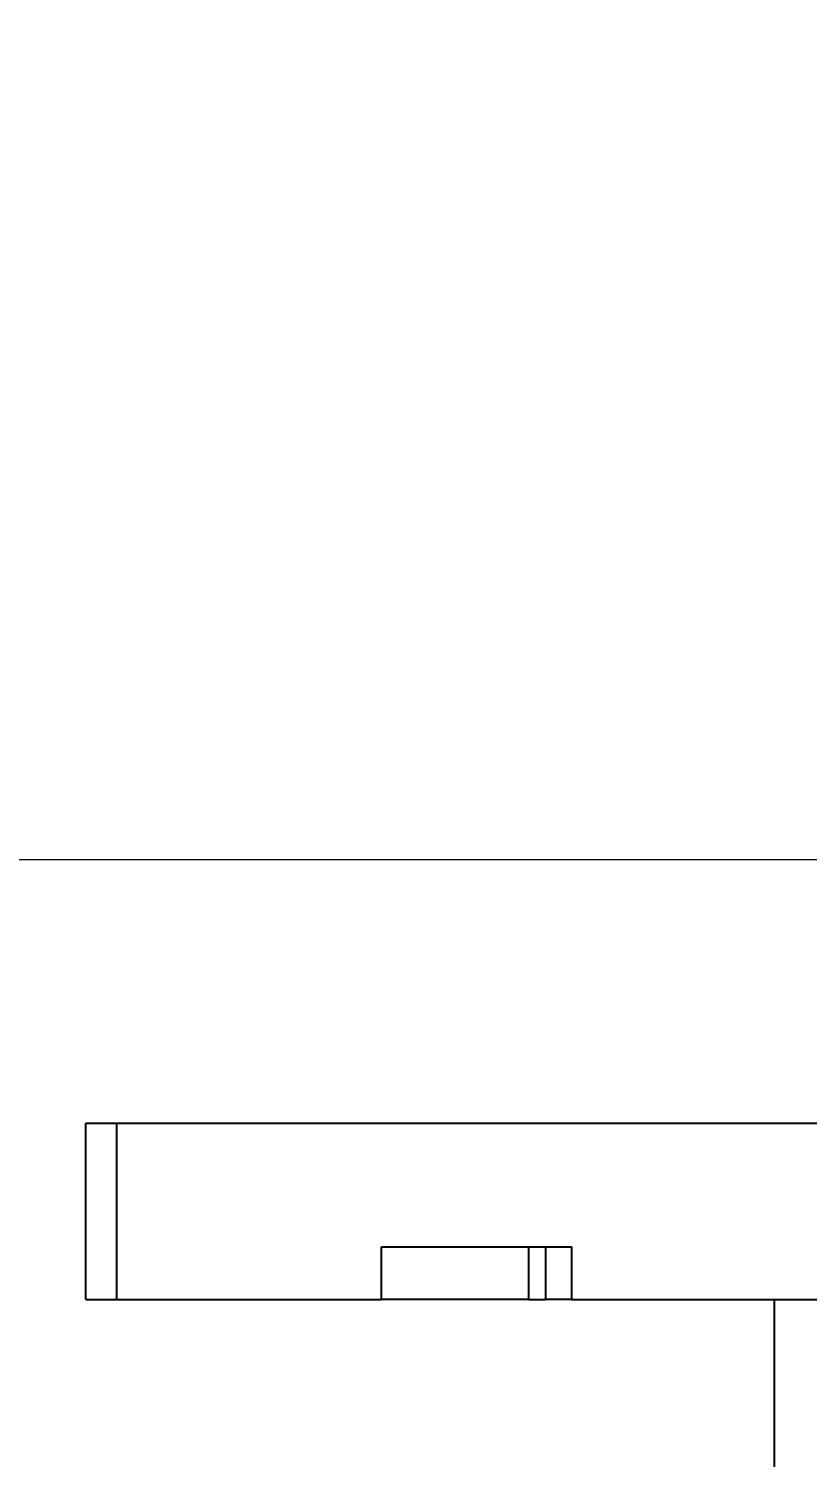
# Model space of a CAD drawing. Extents: x 0 to 790, y 0 to 579.
# Drawn here: x 177.27 to 199.33, y 233.58 to 274.07 of the extents above; entities that cross this region are included whole.
import ezdxf

# ---------------------------------------------------------------- set-up
doc = ezdxf.new("R2010")
doc.units = 0
doc.header["$LTSCALE"] = 10
doc.header["$MEASUREMENT"] = 0
doc.header["$PDMODE"] = 3
doc.header["$PDSIZE"] = -10
doc.layers.get('0').update_dxf_attribs({"linetype": 'CONTINUOUS'})
doc.layers.get('DEFPOINTS').update_dxf_attribs({"linetype": 'CONTINUOUS'})
doc.layers.add('1', color=7, linetype='CONTINUOUS')
doc.styles.add('Daelim Dimension', font='')
doc.styles.get('Daelim Dimension').set_extended_font_data('나눔고딕')
doc.dimstyles.new('DEFAULT', dxfattribs={"dimscale": 2, "dimtxt": 2, "dimasz": 2, "dimexe": 0, "dimexo": 2, "dimgap": 1, "dimtad": 1, "dimdec": 0, "dimzin": 9, "dimdsep": 46, "dimtxsty": 'Daelim Dimension', "dimcen": 0.5, "dimclrd": 5, "dimclre": 5, "dimclrt": 256, "dimadec": 1, "dimazin": 0, "dimtfac": 1, "dimtdec": 0, "dimtix": 1, "dimtmove": 0, "dimatfit": 3, "dimfxl": 1, "dimtolj": 1, "dimtzin": 1, "dimlwd": 9, "dimlwe": 9, "dimarcsym": 0})

# ---------------------------------------------------------------- blocks, each defined once
blk = doc.blocks.new('*D0')
at = {"color": 5, "lineweight": 9, "ltscale": 0.5, "transparency": 16777216}
for p, q in [((206.401, 252.629), (206.401, 250.519)), ((241.401, 252.629), (241.401, 250.519)), ((206.401, 250.519), (93.702, 250.519)), ((237.401, 250.519), (210.401, 250.519))]:
    blk.add_line(p, q, dxfattribs=at)
at = {"color": 5, "ltscale": 0.5, "transparency": 16777216}
for points in [[(210.401, 251.186), (210.401, 249.853), (206.401, 250.519)], [(237.401, 251.186), (237.401, 249.853), (241.401, 250.519)]]:
    blk.add_solid(points, dxfattribs=at)
at = {"layer": 'DEFPOINTS', "color": 0, "ltscale": 0.5, "transparency": 16777216}
for p in [(241.401, 250.519), (206.401, 248.629), (241.401, 248.629)]:
    blk.add_point(p, dxfattribs=at)
at = {"color": 7, "ltscale": 0.5, "transparency": 16777216, "insert": (137.891, 259.157), "char_height": 10, "attachment_point": 5, "style": 'Daelim Dimension'}
blk.add_mtext('\\A1;설치구멍 %%C35', dxfattribs=at)

msp = doc.modelspace()

# ---------------------------------------------------------------- linework, layer by layer
at = {"layer": '1', "color": 7, "linetype": 'Continuous', "lineweight": -3}
for p, q in [((178.891, 243.053), (179.77, 243.053)), ((178.891, 238.053), (178.891, 243.053)), ((179.77, 243.053), (214.013, 243.053)), ((179.77, 238.053), (179.77, 243.053)), ((187.272, 239.553), (192.645, 239.553)), ((187.272, 238.053), (187.272, 239.553)), ((191.432, 239.553), (191.432, 238.053)), ((191.913, 239.553), (191.913, 238.053)), ((192.645, 239.553), (192.645, 238.053)), ((178.891, 238.053), (179.77, 238.053)), ((179.77, 238.053), (187.272, 238.053)), ((191.432, 238.053), (187.272, 238.053)), ((191.432, 238.053), (191.913, 238.053)), ((192.645, 238.053), (191.913, 238.053)), ((192.645, 238.053), (214.013, 238.053)), ((198.391, 238.053), (198.391, 220.053))]:
    msp.add_line(p, q, dxfattribs=at)

# ---------------------------------------------------------------- dimensions: what is measured, and where the dimension line sits
at = {"color": 5, "ltscale": 0.5}
dim = msp.add_linear_dim(base=(241.401, 250.519), p1=(206.401, 248.629), p2=(241.401, 248.629), text='설치구멍 %%C<>', dimstyle='DEFAULT', override={"dimtxt": 5, "dimclrd": 5, "dimclre": 5, "dimclrt": 7}, dxfattribs=at)
dim.commit()
dim.dimension.update_dxf_attribs({"geometry": '*D0', "text_midpoint": (137.891, 250.519), "dimtype": 128})

doc.saveas('drawing.dxf')
